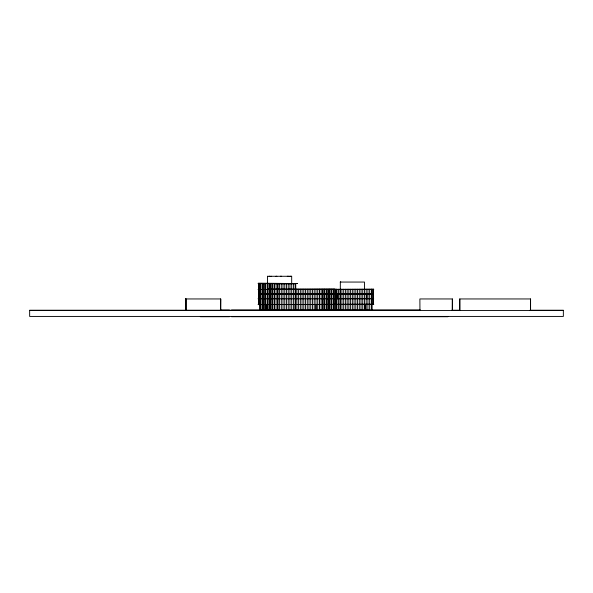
<?xml version="1.0" encoding="UTF-8"?>
<svg xmlns="http://www.w3.org/2000/svg" width="593" height="593" viewBox="0 0 593 593"><rect width="100%" height="100%" fill="white"/><g stroke="black" fill="none" stroke-linecap="round" stroke-linejoin="round"><path stroke-width="0.89" d="M295.151 310.361L295.151 304.876M295.633 289.28L295.633 283.484L259.979 283.506L259.979 310.08L260.008 283.506M295.64 283.602L259.979 283.617M267.421 310.361L267.48 276.286M267.48 283.506L267.413 310.08M291.571 276.286L291.2 276.286M340.197 310.08L340.345 282.06M340.775 282.06L340.382 282.06M267.428 276.286L291.689 276.286L291.712 310.08M269.118 276.286L269.748 276.286M270.89 276.286L271.327 276.286M275.93 276.286L276.887 276.286M280.348 276.286L281.638 276.286M287.308 276.286L287.939 276.286M288.546 276.286L289.125 276.286M290.14 276.286L290.711 276.286M340.212 282.06L364.473 282.06L364.473 310.361L260.49 310.361L260.505 283.506L260.52 310.08M274.359 283.795L295.151 283.795M267.421 288.969L335.008 288.969L335.023 310.08M259.912 293.906L372.56 293.906L259.912 294.187M259.979 294.21L371.915 294.21M260.023 298.524L258.192 298.813M371.114 298.524L373.709 298.813L258.185 298.813M452.355 298.954L452.333 310.51L452.37 298.954L419.881 298.954L419.948 310.51M459.79 298.954L459.79 310.51L459.76 298.954L530.579 298.954L530.579 310.51M220.322 310.08L229.476 310.08M231.485 310.08L420.296 310.08M420.363 310.221L29.65 310.221L29.65 316.425L563.35 316.425L563.35 310.221L529.994 310.221M451.74 310.221L459.701 310.221M29.65 310.51L563.35 310.51M200.323 316.714L229.476 316.714M231.485 316.714L447.952 316.714M337.321 298.813L337.321 294.187M530.498 298.954L530.498 310.51M373.353 289.28L373.353 304.298M373.205 289.28L373.205 304.298M371.915 289.28L371.885 310.08M371.789 289.28L371.789 310.08M371.388 289.28L371.388 310.08M369.654 289.28L369.654 310.08M367.949 289.28L367.912 310.08M366.778 294.187L366.778 298.813M366.215 289.28L366.192 310.08M364.984 304.298L364.984 310.08M364.858 304.298L364.858 310.08M362.746 289.28L362.746 310.08M361.026 289.28L361.018 310.08M359.284 289.28L359.284 310.08M357.527 289.28L357.527 310.08M355.815 289.28L355.815 310.08M354.058 289.28L354.08 310.08M352.324 289.28L352.353 310.08M350.596 289.28L350.596 310.08M348.862 289.28L348.884 310.08M347.15 289.28L347.15 310.08M345.422 289.28L345.393 310.08M343.688 289.28L343.695 310.08M341.931 289.28L341.953 310.08M340.182 289.28L340.182 310.08M338.462 289.28L338.462 310.08M336.765 289.28L336.742 310.361M336.72 289.28L336.72 310.08M336.238 289.28L336.238 304.298M335.001 289.28L335.001 310.08M329.819 289.28L329.834 310.08M329.797 289.28L329.797 310.08M324.623 289.28L324.623 310.08M324.601 289.28L324.601 310.08M322.903 289.28L322.903 310.08L322.851 289.28M321.154 289.28L321.154 310.08M319.434 289.28L319.434 310.08M319.39 289.28L319.427 310.08M317.692 289.28L317.692 310.08M316.025 304.298L316.062 310.08M315.973 289.28L315.943 310.361M314.223 289.28L314.223 310.08M312.467 289.28L312.467 310.08M310.762 289.28L310.732 310.08M309.027 289.28L309.005 310.08M307.293 289.28L307.27 310.08M305.558 289.28L305.536 310.08M303.801 289.28L303.801 310.08M302.074 289.28L302.059 310.08M300.34 289.28L300.34 310.08M298.59 289.28L298.605 310.08M296.871 289.28L296.893 310.08M295.662 283.484L295.633 304.298M295.536 283.484L295.536 289.28M295.173 283.506L295.151 310.08M293.409 283.506L293.409 310.08M289.962 283.506L289.94 310.08M288.242 283.506L288.235 310.08M286.501 283.506L286.501 310.08M284.781 283.506L284.766 310.08M283.009 283.506L283.031 310.08M281.26 283.506L281.297 310.08M279.54 283.506L279.57 310.08M277.835 283.506L277.813 310.08L277.798 283.506M276.101 283.506L276.079 310.08M270.912 283.506L270.89 310.361M270.875 283.506L270.868 310.08M265.701 283.506L265.701 310.08M265.679 283.506L265.679 310.08M258.689 283.506L258.689 304.298M258.541 283.506L258.541 304.298M220.729 310.51L220.729 298.954L185.483 298.954L185.483 310.51M220.633 310.51L220.633 298.954L220.514 310.51M186.017 298.954L186.017 310.51M185.994 298.954L185.994 310.51M185.587 298.954L185.587 310.51M373.709 289.28L258.185 289.569L373.709 289.28M366.778 298.494L337.321 298.494L366.778 298.524M373.709 304.298L258.185 304.587L373.709 304.298M297.464 283.506L258.185 283.313L297.464 283.506M333.303 310.08L333.288 289.28L333.266 310.08M331.554 310.08L331.554 289.28L331.531 310.08M328.092 310.08L328.092 289.28L328.062 310.08M326.358 310.08L326.358 289.28L326.32 310.08M274.381 310.08L274.344 283.506L274.329 310.08M272.632 310.08L272.632 283.506L272.61 310.08M269.17 310.08L269.17 283.506L269.148 310.08M266.939 310.08L266.939 304.298L266.909 310.08M263.967 310.08L263.981 283.506L263.944 310.08M262.239 310.08L262.239 283.506L262.21 310.08"/></g></svg>
